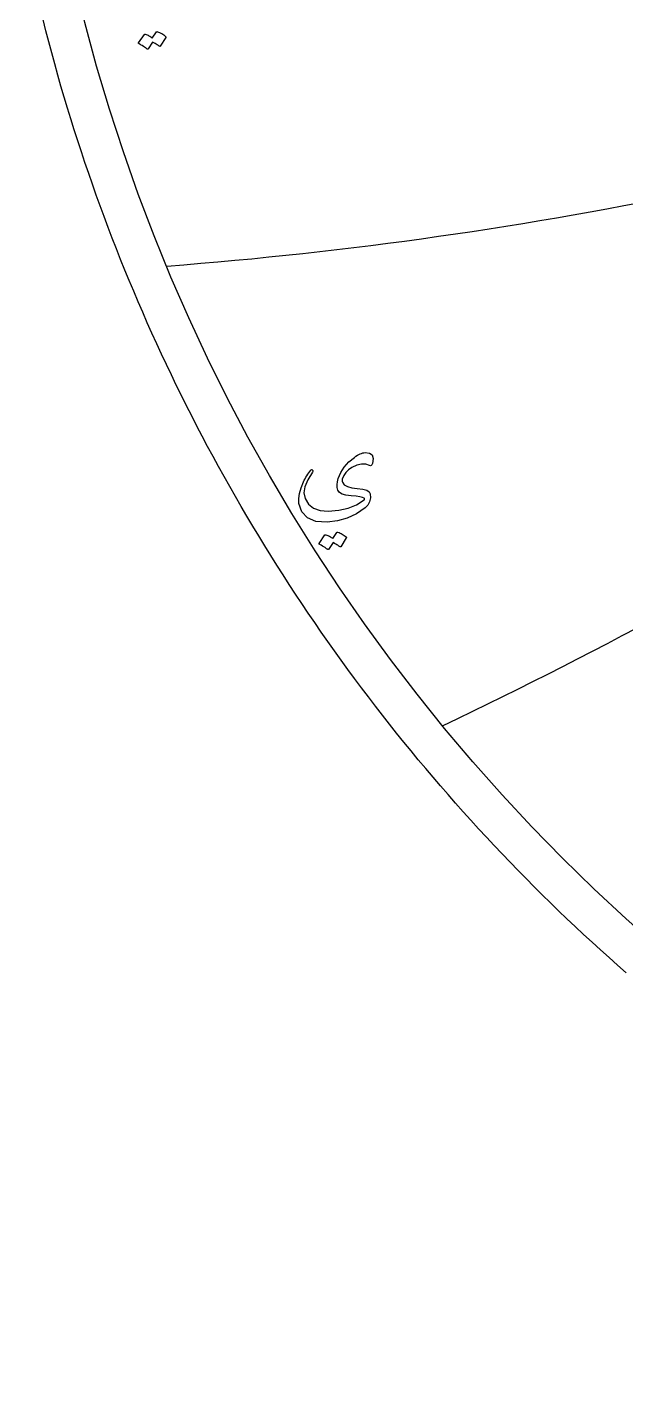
# Model space of a CAD drawing. Header units: millimetres. Extents: x -68 to 68, y -68 to 70.
# Drawn here: x -67 to -45.1, y -67 to -16.9 of the extents above; entities that cross this region are included whole.
import ezdxf

# ---------------------------------------------------------------- set-up
doc = ezdxf.new("R2010")
doc.units = ezdxf.units.MM
for name, color, linetype in [('CUT_OUTER', 1, 'Continuous'), ('ENGRAVE', 7, 'Continuous'), ('TEXT', 5, 'Continuous')]:
    doc.layers.add(name, color=color, linetype=linetype)

msp = doc.modelspace()

# ---------------------------------------------------------------- linework, layer by layer
at = {"layer": 'CUT_OUTER'}
msp.add_lwpolyline([(-45.0433, -51.5745), (-45.3589, -51.2971), (-45.6728, -51.0178), (-45.985, -50.7366), (-46.2954, -50.4535), (-46.6042, -50.1685), (-46.9111, -49.8816), (-47.2163, -49.5928), (-47.5197, -49.3022), (-47.8213, -49.0097), (-48.1211, -48.7153), (-48.4191, -48.4191), (-48.7153, -48.1211), (-49.0097, -47.8213), (-49.3022, -47.5197), (-49.5928, -47.2163), (-49.8816, -46.9111), (-50.1685, -46.6042), (-50.4535, -46.2954), (-50.7366, -45.985), (-51.0178, -45.6728), (-51.2971, -45.3589), (-51.5745, -45.0433), (-51.8499, -44.726), (-52.1233, -44.407), (-52.3948, -44.0864), (-52.6644, -43.764), (-52.9319, -43.4401), (-53.1974, -43.1145), (-53.461, -42.7873), (-53.7225, -42.4584), (-53.982, -42.128), (-54.2395, -41.796), (-54.4949, -41.4624), (-54.7483, -41.1272), (-54.9996, -40.7905), (-55.2489, -40.4523), (-55.4961, -40.1125), (-55.7411, -39.7712), (-55.9841, -39.4285), (-56.225, -39.0842), (-56.4638, -38.7385), (-56.7004, -38.3913), (-56.9349, -38.0427), (-57.1672, -37.6926), (-57.3974, -37.3411), (-57.6255, -36.9882), (-57.8513, -36.634), (-58.075, -36.2783), (-58.2965, -35.9213), (-58.5159, -35.5629), (-58.733, -35.2032), (-58.9479, -34.8421), (-59.1605, -34.4798), (-59.371, -34.1161), (-59.5792, -33.7512), (-59.7852, -33.385), (-59.9889, -33.0175), (-60.1904, -32.6488), (-60.3896, -32.2789), (-60.5865, -31.9077), (-60.7811, -31.5354), (-60.9735, -31.1618), (-61.1635, -30.7871), (-61.3513, -30.4113), (-61.5367, -30.0342), (-61.7199, -29.6561), (-61.9007, -29.2768), (-62.0791, -28.8965), (-62.2553, -28.515), (-62.4291, -28.1325), (-62.6005, -27.7489), (-62.7696, -27.3643), (-62.9363, -26.9786), (-63.1007, -26.5919), (-63.2627, -26.2042), (-63.4222, -25.8156), (-63.5795, -25.4259), (-63.7343, -25.0354), (-63.8867, -24.6438), (-64.0367, -24.2513), (-64.1843, -23.858), (-64.3295, -23.4637), (-64.4722, -23.0685), (-64.6126, -22.6725), (-64.7505, -22.2756), (-64.8859, -21.8779), (-65.0189, -21.4794), (-65.1495, -21.08), (-65.2776, -20.6799), (-65.4033, -20.2789), (-65.5265, -19.8772), (-65.6472, -19.4748), (-65.7655, -19.0716), (-65.8813, -18.6677), (-65.9946, -18.2632), (-66.1054, -17.8579), (-66.2137, -17.4519), (-66.3196, -17.0453), (-66.4229, -16.6381)], dxfattribs=at)
at = {"layer": 'ENGRAVE'}
msp.add_circle((0, 0), 67, dxfattribs=at)
for centre, radius, start, end in [((-73.6174, 127.5091), 153.628, 274.379048, 289.322278), ((-138.6421, 138.6421), 200.9148, 295.617013, 306.824435)]:
    msp.add_arc(centre, radius, start, end, dxfattribs=at)
at = {"layer": 'TEXT'}
for points in [[(-62.2664, -17.0871), (-62.2611, -17.0818), (-62.2537, -17.0786), (-62.2441, -17.0775), (-62.2324, -17.0786), (-62.1905, -17.0943), (-62.1499, -17.1116), (-62.1106, -17.1305), (-62.0727, -17.151), (-62.0358, -17.1733), (-61.9998, -17.1978), (-61.9645, -17.2244), (-61.93, -17.2532), (-61.9234, -17.262), (-61.9205, -17.2713), (-61.9213, -17.2811), (-61.9258, -17.2915), (-62.1302, -17.6151), (-62.1358, -17.6194), (-62.144, -17.6194), (-62.1549, -17.6151), (-62.1685, -17.6066), (-62.1778, -17.5988), (-62.193, -17.588), (-62.214, -17.5743), (-62.2409, -17.5576), (-62.2739, -17.5378), (-62.3133, -17.5145), (-62.359, -17.4878), (-62.4112, -17.4576), (-62.573, -17.7088), (-62.5805, -17.7165), (-62.59, -17.7184), (-62.6018, -17.7144), (-62.6156, -17.7045), (-62.6276, -17.696), (-62.6465, -17.6833), (-62.6723, -17.6662), (-62.705, -17.6449), (-62.7452, -17.6194), (-62.7934, -17.5896), (-62.8495, -17.5555), (-62.9137, -17.5172), (-62.9203, -17.5108), (-62.9232, -17.5044), (-62.9224, -17.498), (-62.9179, -17.4916), (-62.7093, -17.1808), (-62.704, -17.1755), (-62.6965, -17.1723), (-62.6869, -17.1712), (-62.6752, -17.1723), (-62.6395, -17.1839), (-62.605, -17.1973), (-62.5714, -17.2126), (-62.539, -17.2298), (-62.5075, -17.2485), (-62.4772, -17.2686), (-62.4479, -17.29), (-62.4197, -17.3128)], [(-54.4549, -32.9751), (-54.5927, -32.929), (-54.7465, -32.9272), (-54.9163, -32.9695), (-55.1021, -33.056), (-55.22, -33.1385), (-55.3182, -33.2369), (-55.3967, -33.3514), (-55.4555, -33.4818), (-55.4614, -33.5079), (-55.4619, -33.535), (-55.4571, -33.5632), (-55.447, -33.5925), (-55.3794, -33.6835), (-55.266, -33.7522), (-55.1069, -33.7985), (-54.902, -33.8224), (-54.6997, -33.844), (-54.5528, -33.8831), (-54.4612, -33.9398), (-54.4251, -34.014), (-54.4211, -34.1695), (-54.4517, -34.3078), (-54.5169, -34.4292), (-54.6167, -34.5335), (-54.9336, -34.7499), (-55.2713, -34.9093), (-55.6298, -35.0118), (-56.0091, -35.0573), (-56.4231, -35.0285), (-56.7329, -34.904), (-56.9384, -34.6836), (-57.0395, -34.3675), (-57.0454, -34.1939), (-57.0203, -34.0055), (-56.9645, -33.8022), (-56.8777, -33.584), (-56.8475, -33.5233), (-56.8165, -33.4647), (-56.7847, -33.4083), (-56.7521, -33.354), (-56.7184, -33.3016), (-56.6834, -33.2508), (-56.6471, -33.2015), (-56.6094, -33.1539), (-56.5892, -33.1342), (-56.5711, -33.1262), (-56.5551, -33.13), (-56.5413, -33.1454), (-56.5336, -33.1645), (-56.5317, -33.1837), (-56.5357, -33.2029), (-56.5456, -33.222), (-56.7207, -33.5041), (-56.8245, -33.7585), (-56.8569, -33.9853), (-56.8181, -34.1844), (-56.693, -34.3941), (-56.5094, -34.542), (-56.2672, -34.6283), (-55.9665, -34.6527), (-55.5811, -34.6221), (-55.2341, -34.5431), (-54.9254, -34.4156), (-54.655, -34.2397), (-54.6388, -34.2248), (-54.6326, -34.2099), (-54.6366, -34.195), (-54.6507, -34.1801), (-54.7079, -34.1524), (-54.8072, -34.129), (-54.9485, -34.1098), (-55.1319, -34.0949), (-55.3184, -34.072), (-55.4608, -34.0289), (-55.559, -33.9656), (-55.6131, -33.882), (-55.6381, -33.7838), (-55.645, -33.6808), (-55.6338, -33.5731), (-55.6045, -33.4605), (-55.5095, -33.2393), (-55.3778, -33.0357), (-55.2093, -32.8497), (-55.0041, -32.6813), (-54.9496, -32.6413), (-54.8966, -32.6067), (-54.8453, -32.5775), (-54.7955, -32.5535), (-54.7476, -32.5346), (-54.7018, -32.5205), (-54.6582, -32.5112), (-54.6167, -32.5067), (-54.4543, -32.5218), (-54.3548, -32.5929), (-54.3181, -32.7198), (-54.3441, -32.9027), (-54.3638, -32.9519), (-54.3889, -32.9804), (-54.4192, -32.9881), (-54.4549, -32.9751)], [(-55.6471, -35.432), (-55.6418, -35.4266), (-55.6343, -35.4235), (-55.6248, -35.4224), (-55.6131, -35.4235), (-55.5711, -35.4392), (-55.5306, -35.4565), (-55.4913, -35.4753), (-55.4534, -35.4958), (-55.4165, -35.5182), (-55.3805, -35.5427), (-55.3452, -35.5693), (-55.3107, -35.598), (-55.3041, -35.6068), (-55.3011, -35.6161), (-55.3019, -35.626), (-55.3065, -35.6364), (-55.5109, -35.96), (-55.5164, -35.9642), (-55.5247, -35.9642), (-55.5356, -35.96), (-55.5492, -35.9515), (-55.5585, -35.9436), (-55.5737, -35.9328), (-55.5947, -35.9191), (-55.6216, -35.9025), (-55.6546, -35.8827), (-55.694, -35.8594), (-55.7397, -35.8326), (-55.7919, -35.8024), (-55.9537, -36.0536), (-55.9611, -36.0614), (-55.9707, -36.0632), (-55.9824, -36.0592), (-55.9963, -36.0494), (-56.0083, -36.0409), (-56.0271, -36.0281), (-56.053, -36.0111), (-56.0857, -35.9898), (-56.1259, -35.9642), (-56.1741, -35.9344), (-56.2302, -35.9004), (-56.2943, -35.862), (-56.301, -35.8556), (-56.3039, -35.8493), (-56.3031, -35.8429), (-56.2986, -35.8365), (-56.09, -35.5256), (-56.0846, -35.5203), (-56.0772, -35.5171), (-56.0676, -35.5161), (-56.0559, -35.5171), (-56.0202, -35.5287), (-55.9856, -35.5421), (-55.9521, -35.5574), (-55.9196, -35.5746), (-55.8882, -35.5934), (-55.8579, -35.6135), (-55.8286, -35.6349), (-55.8004, -35.6576)]]:
    msp.add_lwpolyline(points, close=True, dxfattribs=at)

doc.saveas('drawing.dxf')
